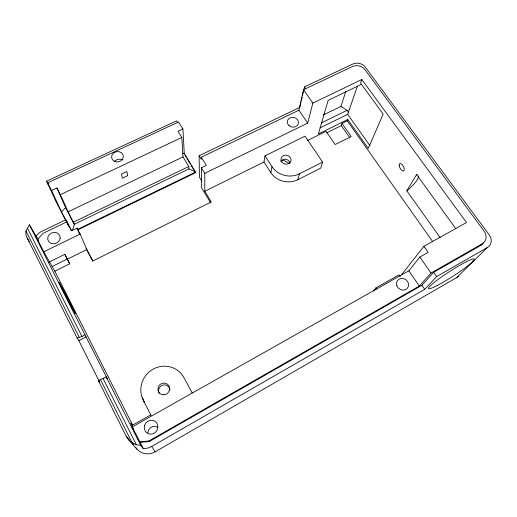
<?xml version="1.0" encoding="UTF-8"?>
<svg xmlns="http://www.w3.org/2000/svg" width="517" height="517" viewBox="0 0 517 517"><rect width="100%" height="100%" fill="white"/><g stroke="black" fill="none" stroke-linecap="round" stroke-linejoin="round"><path stroke-width="0.78" d="M263.98 162.015L264.982 155.863L305.024 136.158L322.627 162.112L320.669 168.148L297.811 179.735A19.575 17.358 11.9 0 1 270.856 172.639L263.98 162.015L204.797 191.258L211.259 201.927L92.866 261.027L86.817 249.556L80.174 234.072L77.027 228.113L71.637 230.731L66.971 221.832L43.008 233.367L37.567 239.468L43.796 251.811L54.834 271.192L132.623 425.064M270.856 172.639L271.981 166.636L264.982 155.863M307.718 123.111L298.897 110.224L303.544 89.706L352.361 66.544A9.3 7.71 15 0 1 365.06 69.769L484.061 231.086A10.437 8.925 32.8 0 1 482.135 243.862L480.351 245.672L433.653 272.317L421.917 285.287L149.155 441.608L140.172 442.371L132.223 426.952L408.85 270.792L419.882 257.039L428.173 252.38L423.908 246.305L466.515 222.517L361.842 79.502L312.843 103.077L307.718 123.111L204.79 173.305L204.797 191.258M301.062 101.875L299.815 107.387L199.097 155.766L199.433 177.228L201.901 181.293M301.424 100.298L302.141 97.151M302.497 95.574L304.461 86.914L352.814 64.03A9.209 7.626 15 0 1 365.396 67.223L489.192 234.841A10.392 8.873 33.3 0 1 487.311 247.565L456.931 277.416L155.236 451.787A15.743 14.928 -61.1 0 1 135.564 447.295M297.811 179.735L299.401 173.841L322.627 162.112M72.451 230.666L74.332 224.268C67.817 212.506 63.3 199.788 56.915 187.962L51.61 190.45L47.622 182.863L178.598 121.999L182.902 129.011L184.259 153.297L195.659 172.639L78.067 229.768M323.209 114.942L340.89 106.528L345.795 91.431M326.841 132.753L341.272 125.612L342.002 123.46L347.282 120.849L347.76 119.485L368.259 148.437L383.168 114.07L360.575 83.101L361.842 79.502M319.933 127.945L347.65 114.315L357.37 86.352M99.122 381.165L78.862 340.651L77.13 338.112L26.457 236.431A15.801 13.94 -21 0 1 25.947 230.957L29.463 224.856L37.999 239.494M440.07 237.503L406.801 190.812L416.624 174.546L417.122 174.63M373.772 290.89L375.943 287.879L399.098 274.818L400.294 276.576M401.787 274.462L423.908 246.305M139.726 441.802L148.767 441.033L419.306 286.063L430.997 273.028L482.135 243.862M137.011 449.183L128.668 439.877L126.174 436.219L98.359 380.583L106.256 377.016L140.747 445.376L143.364 448.698L147.623 448.142L151.636 446.481L424.716 289.365L436.632 276.589L487.311 247.565M69.834 227.9L61.426 211.873L65.588 207.698L56.915 187.962M406.801 190.812L407.842 189.952A29.566 6.908 -34.3 0 0 418.421 175.942M150.815 414.841L132.3 425.284L130.833 423.268L132.623 426.809M77.13 338.112L81.957 336.496L84.995 334.867L107.239 378.567L106.256 377.016M78.862 340.651L86.171 336.819M281.177 161.233L283.329 160.167L289.488 163.45M54.834 271.192L69.724 263.806L67.339 259.179L86.817 249.556M347.76 119.485L318.382 133.993L328.133 100.376L361.299 84.368M52.088 266.539L67.255 259.043L64.838 254.345L48.921 262.177M307.634 140.443L326.046 131.344L335.178 144.534L351.192 136.514L342.002 123.46M321.425 122.897L347.159 110.283L348.523 112.202M43.796 251.811L80.174 234.072M210.807 203.071L201.611 187.878L201.41 167.779L206.328 165.395L201.287 157.2L298.897 110.224M77.091 229.626L195.646 172.058L188.905 168.897L74.332 224.268L65.588 207.698M73.42 222.161L188.795 166.506L182.986 156.91L181.829 137.477L178.042 131.286L182.902 129.011M66.971 221.832L67.824 223.706L65.775 219.803L41.993 231.222A15.155 13.461 -21.8 0 0 36.003 236.082L38.607 241.252L37.567 239.468M67.986 211.873L182.986 156.91M60.444 194.625L181.829 137.477M65.627 219.945L56.043 201.675L46.601 181.183L176.62 120.862L177.686 122.594M182.688 153.342L184.259 153.297M128.668 439.877L132.048 442.694L136.365 444.749L140.747 445.376M340.89 106.528L347.159 110.283M126.174 436.219L129.205 439.644M132.242 443.063L133.761 444.775M132.223 426.952L133.696 428.936M98.359 380.583L99.464 382.082M416.624 174.546L455.897 228.792M347.65 114.315L369.991 145.775M347.282 120.849L432.561 241.42M341.272 125.612L349.944 137.961M304.461 86.914L305.683 88.665M433.653 272.317L436.632 276.589M303.544 89.706L312.843 103.077M419.882 257.039L430.997 273.028M421.917 285.287L424.716 289.365M408.85 270.792L419.306 286.063M151.636 446.481L155.236 451.787M148.767 441.033L149.155 441.608M375.943 287.879L376.731 289.068M27.155 238.13L29.269 241.549M199.097 155.766L201.307 159.365L201.287 157.2M201.41 167.779L204.79 173.305M184.873 154.874L186.12 156.922M186.947 158.286L190.269 163.76M191.096 165.123L194.418 170.591M192.246 393.017L183.936 377.675A23.343 22.574 -48.7 0 0 153.129 369.151A23.343 22.574 -48.7 0 0 143.312 400.313L144.495 402.704A22.916 22.153 -49.9 0 1 142.692 397.89M86.029 248.367L92.776 261.163M46.601 181.183L48.572 184.931L47.622 182.863M70.564 229.296L71.301 230.692M64.838 254.345L69.724 263.806M143.312 400.313L151.126 415.539M140.172 442.371L143.364 448.698M29.463 224.856L84.995 334.867M27.53 228.262L81.957 336.496M103.161 378.69L136.365 444.749M25.947 230.957L79.133 337.097M100.376 379.491L132.048 442.694M51.61 190.45L61.426 211.873M65.775 219.803L68.703 226.22M77.027 228.113L79.528 233.917M188.795 166.506L188.905 168.897M458.605 276.091A9.261 8.091 35.1 0 1 456.931 277.416M147.83 432.832A6.624 6.307 -61.1 0 1 157.653 427.236M299.401 173.841A19.911 17.584 11.8 0 1 271.981 166.636M483.149 242.977A10.372 8.879 32.9 0 1 480.351 245.672M159.165 393.515A5.894 5.693 -49.5 0 1 162.674 385.146A5.894 5.693 -49.5 0 1 170.054 389.96M280.712 161.394A5.034 4.466 11.6 0 1 285.869 159.352A5.034 4.466 11.6 0 1 290.018 163.088M114.457 161.601A5.784 5.086 -8.7 0 1 122.451 159.927M144.611 425.329L144.288 427.12A7.025 6.695 -59.1 0 0 149.542 434.015A7.025 6.695 -59.1 0 0 157.317 429.608A7.025 6.695 -59.1 0 0 154.732 421.2L153.135 420.502A7.025 6.695 -59.1 0 0 144.611 425.329M60.14 238.182L59.772 239.662A6.327 5.622 -20.8 0 1 51.719 243.578L50.278 242.971A6.327 5.622 -20.8 0 1 51.345 233.077A6.327 5.622 -20.8 0 1 60.14 238.182M127.725 175.644L122.393 178.178L121.424 174.106L126.82 171.554L127.725 175.644M59.733 283.284L59.371 282.696A17.733 0.439 62.7 0 0 64.056 292.913A17.733 0.439 62.7 0 0 74.319 312.307L74.771 313.069A17.733 0.439 62.7 0 0 70.299 303.195A17.733 0.439 62.7 0 0 59.733 283.284M289.029 125.644A5.642 4.879 11.1 0 0 298.354 123.673A5.642 4.879 11.1 0 0 291.284 117.495A5.642 4.879 11.1 0 0 289.029 125.644M396.817 285.688A6.288 5.648 34.5 0 0 407.202 288.454A6.288 5.648 34.5 0 0 403.615 278.611A6.288 5.648 34.5 0 0 396.817 285.688M163.534 394.814A5.965 5.765 -48.7 0 0 168.956 386.025A5.965 5.765 -48.7 0 0 158.822 385.953A5.965 5.765 -48.7 0 0 163.534 394.814M281.675 161.834A5.092 4.504 11.5 0 0 290.451 162.028A5.092 4.504 11.5 0 0 285.882 155.145A5.092 4.504 11.5 0 0 281.675 161.834M437.143 285.558A27.155 2.915 -32.8 0 0 473.992 259.967A27.155 2.915 -32.8 0 0 442.979 275.929A27.155 2.915 -32.8 0 0 437.143 285.558M399.182 165.375A4.123 1.874 62 0 0 403.208 171.004A4.123 1.874 62 0 0 402.769 165.388A4.123 1.874 62 0 0 399.182 165.375M114.199 161.181A5.907 5.17 -8.5 0 0 123.343 156.884A5.907 5.17 -8.5 0 0 114.845 152.198A5.907 5.17 -8.5 0 0 114.199 161.181"/></g></svg>
